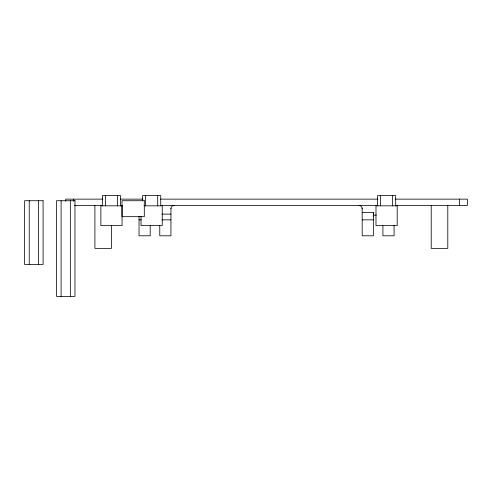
<?xml version="1.0" encoding="UTF-8"?>
<svg xmlns="http://www.w3.org/2000/svg" width="492" height="492" viewBox="0 0 492 492"><rect width="100%" height="100%" fill="white"/><g stroke="black" fill="none" stroke-linecap="round" stroke-linejoin="round"><path stroke-width="0.74" d="M159.765 225.853L159.765 235.797L170.927 235.797L170.964 208.202M102.896 199.137L65.725 199.137L65.725 201.265M120.325 199.137L142.988 199.137M160.521 199.137L377.979 199.137M395.242 199.137L467.4 199.137L467.4 205.515L395.654 205.515M74.464 205.515L102.896 205.515M120.565 205.515L122.102 205.515M160.521 205.515L377.979 205.515M143.996 205.834L162.237 205.834L162.237 225.6L141.038 225.6L141.038 216.474M362.198 212.526L373.354 212.526L373.36 216.548A1.593 1.593 0 0 1 374.953 215.078L376.368 215.078M161.997 214.118L170.927 214.118M139.045 219.856L141.278 219.856M161.997 219.856L170.927 219.856M362.198 219.856L373.354 219.856M362.161 208.202L362.198 235.797L373.354 235.797L373.354 212.526M459.43 199.137L459.43 205.515M447.794 205.515L447.794 248.362L431.22 248.362L431.22 205.515M395.673 205.834L395.673 195.632L377.512 195.632L377.499 205.834M394.08 225.262L394.08 235.797L382.917 235.797L382.917 225.853M392.641 195.632L392.641 205.834M380.531 195.632L380.531 205.834M160.724 205.834L160.724 195.632L142.563 195.632L142.551 200.73M157.692 195.632L157.692 205.834M150.201 225.853L150.201 235.797L139.045 235.797L139.045 216.228M145.583 195.632L145.583 205.834M120.558 205.834L120.558 195.632L102.391 195.632L102.385 205.834M117.526 195.632L117.526 205.834M111.469 225.404L111.469 248.362L94.895 248.362L94.895 205.515M105.411 195.632L105.411 205.834M73.695 199.137L73.695 201.265M70.344 200.73L70.344 296.368M61.1 200.73L61.1 296.368M38.468 200.73L38.468 264.487M29.225 200.73L29.225 264.487M170.927 208.7A3.186 3.186 0 0 1 174.113 205.515M396.767 205.551A3.186 3.186 0 0 1 397.265 205.515M359.012 205.515A3.186 3.186 0 0 1 362.198 208.7M43.087 200.73L24.6 200.73L24.6 264.487L43.087 264.487L43.087 200.73M74.969 200.73L56.482 200.73L56.482 296.368L74.969 296.368L74.969 200.73M144.304 200.73L121.991 200.73L121.991 216.671L144.304 216.671L144.304 200.73M122.071 205.834L100.872 205.834L100.872 225.6L122.071 225.6L122.071 205.834M397.185 205.834L375.986 205.834L375.986 225.6L397.185 225.6L397.185 205.834"/></g></svg>
